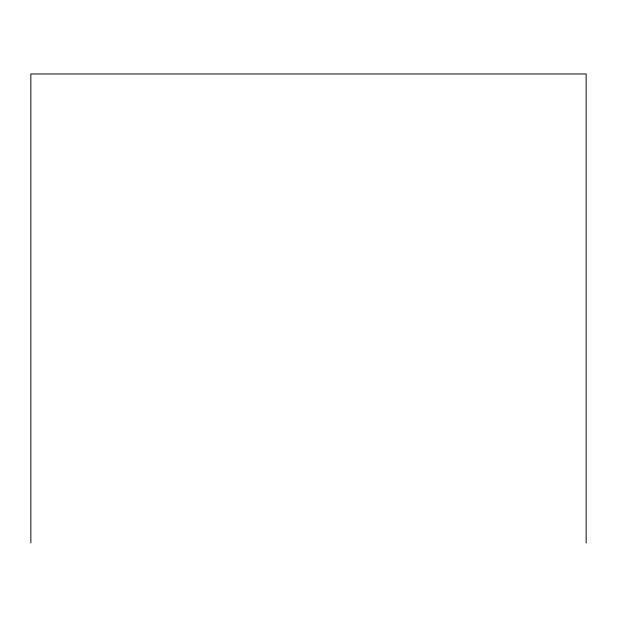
<?xml version="1.0" encoding="UTF-8"?>
<svg xmlns="http://www.w3.org/2000/svg" width="617" height="617" viewBox="0 0 617 617"><rect width="100%" height="100%" fill="white"/><g stroke="black" fill="none" stroke-linecap="round" stroke-linejoin="round"><path stroke-width="0.93" d="M586.15 543.022L586.15 73.978L30.85 73.978L30.85 543.022"/></g></svg>
